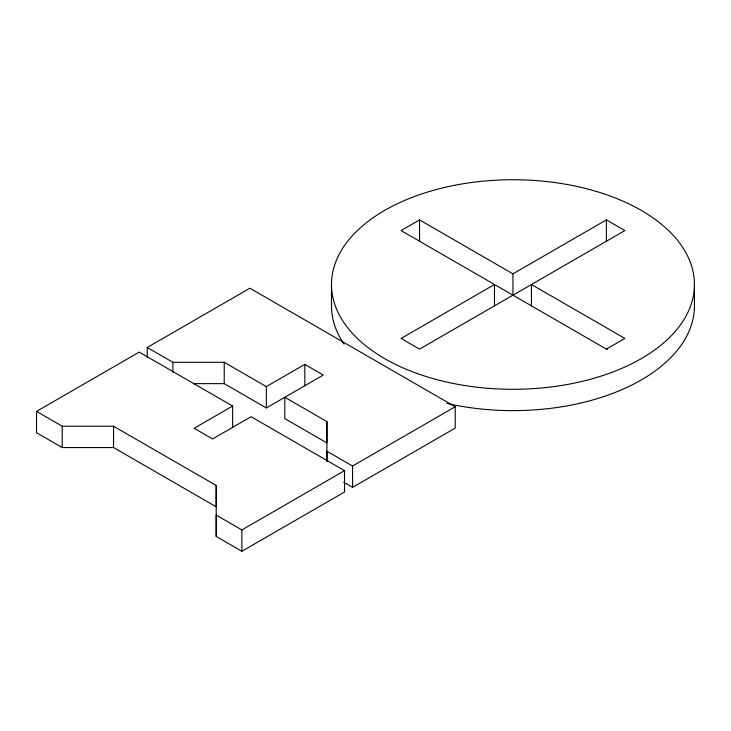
<?xml version="1.0" encoding="UTF-8"?>
<svg xmlns="http://www.w3.org/2000/svg" width="731" height="731" viewBox="0 0 731 731"><rect width="100%" height="100%" fill="white"/><g stroke="black" fill="none" stroke-linecap="round" stroke-linejoin="round"><path stroke-width="1.1" d="M232.632 427.388L232.632 406.052L194.135 428.284L212.611 438.947L251.117 416.725L344.539 470.663L344.539 492L241.879 551.265L216.212 536.453L216.212 485.475L113.543 426.21L62.217 426.21L36.55 411.389L36.55 432.725L62.217 447.546L113.543 447.546L216.212 506.811L216.212 485.475M326.894 461.151L326.894 421.577L284.798 397.271L284.798 418.607L326.894 442.913L326.894 421.577M36.55 411.389L139.21 352.114L232.632 406.052M147.233 357.596L147.233 347.49L249.892 288.215L455.221 406.756L455.221 428.092L352.561 487.367L343.671 482.241M494.485 305.85L494.485 284.505L401.063 338.444L419.548 349.116L624.868 230.576L606.392 219.903L512.97 273.842L419.548 219.903L401.063 230.576L607.169 349.564M147.233 347.49L172.9 362.302L224.225 362.302L266.322 386.608L304.818 364.376L323.303 375.049L266.322 407.944L224.225 383.638L193.432 383.638M216.212 536.453L216.212 515.108L241.879 529.929L344.539 470.663M326.894 461.316L326.894 451.21L352.561 466.031L455.221 406.756M606.392 349.116L624.868 338.444L531.446 284.505L531.446 305.85M694.45 284.505A181.48 104.78 0 0 1 422.226 375.25A181.48 104.78 0 0 1 422.226 193.77A181.48 104.78 0 0 1 694.45 284.505L694.45 305.85A181.48 104.78 0 0 1 446.842 403.421M606.392 219.903L606.392 241.239M512.97 273.842L512.97 295.178M419.548 219.903L419.548 241.239M352.561 466.031L352.561 487.367M331.481 284.505L331.481 305.85A181.48 104.78 0 0 0 344.027 344.118M304.818 364.376L304.818 385.712M266.322 386.608L266.322 407.944M241.879 529.929L241.879 551.265M224.225 362.302L224.225 383.638M172.9 362.302L172.9 372.408M113.543 426.21L113.543 447.546M62.217 426.21L62.217 447.546"/></g></svg>
